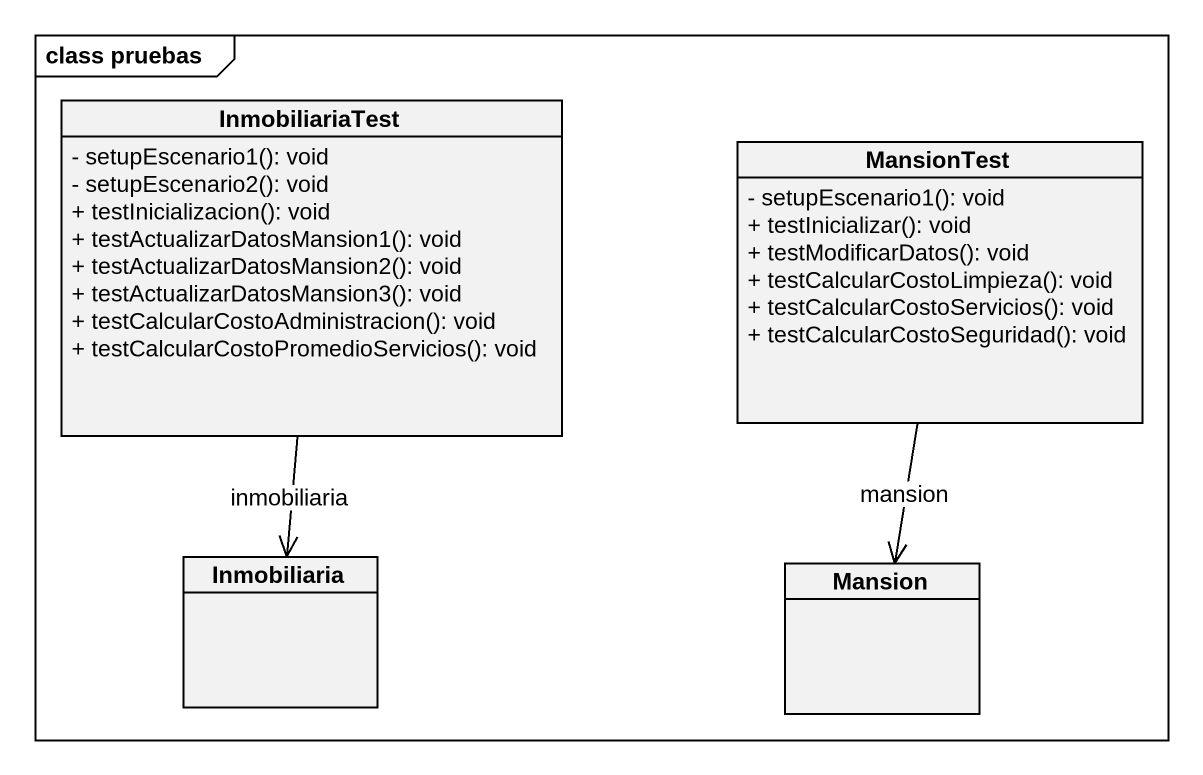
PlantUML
@startuml
mainframe class pruebas
hide circle
hide empty members
skinparam classAttributeIconSize 0
class InmobiliariaTest {
  - setupEscenario1(): void
  - setupEscenario2(): void
  + testInicializacion(): void
  + testActualizarDatosMansion1(): void
  + testActualizarDatosMansion2(): void
  + testActualizarDatosMansion3(): void
  + testCalcularCostoAdministracion(): void
  + testCalcularCostoPromedioServicios(): void
}
class MansionTest {
  - setupEscenario1(): void
  + testInicializar(): void
  + testModificarDatos(): void
  + testCalcularCostoLimpieza(): void
  + testCalcularCostoServicios(): void
  + testCalcularCostoSeguridad(): void
}
class Inmobiliaria
class Mansion
InmobiliariaTest --> Inmobiliaria : inmobiliaria
MansionTest --> Mansion : mansion
@enduml
